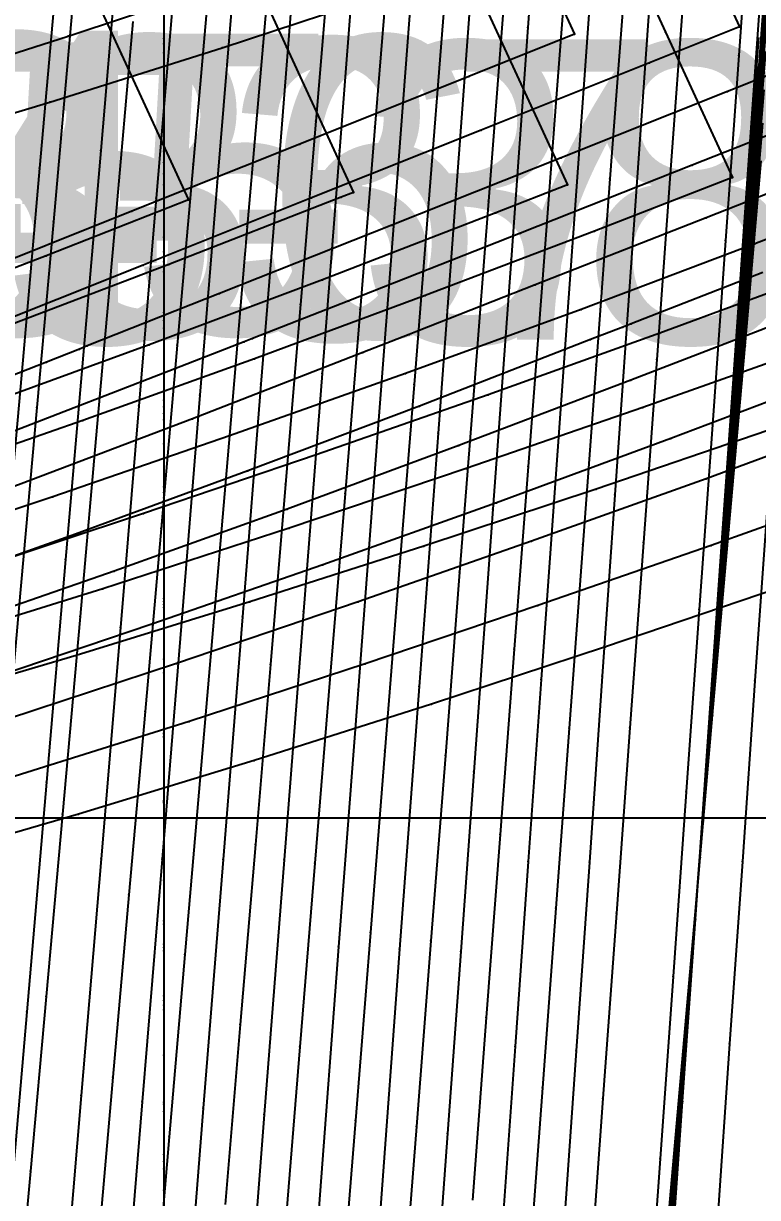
# Model space of a CAD drawing. Extents: x -2408 to 1029, y -526 to 2095.
# Drawn here: x -291.9 to -230.8, y 834.8 to 932.5 of the extents above; entities that cross this region are included whole.
import ezdxf

# ---------------------------------------------------------------- set-up
doc = ezdxf.new("R2010")
doc.units = 0
doc.layers.add('TEXT', color=7, linetype='Continuous')

# ---------------------------------------------------------------- blocks, each defined once
blk = doc.blocks.new(' -30')
at = {"layer": '1'}
for points in [[(311.853142, 1092.672043), (318.337823, 1078.588526), (324.656628, 1064.865272), (331.128043, 1050.810587), (337.397954, 1037.193554), (341.476479, 1028.3358), (332.67395, 1024.812805), (318.612559, 1019.189992), (304.623987, 1013.601533), (290.473653, 1007.954145), (276.094572, 1002.222342), (273.450279, 1001.171188), (272.829819, 1000.922089), (261.800264, 996.540208), (247.75161, 991.036685), (233.544141, 985.642384), (219.371839, 980.464949), (204.897519, 975.358333), (190.61272, 970.499773), (175.89827, 965.724167)], [(-227.324884, 25.604588), (-212.881843, 21.424954), (-198.425237, 17.174691), (-183.874553, 12.860242), (-169.434569, 8.554463), (-155.066224, 4.236786), (-140.645513, -0.13327), (-126.198711, -4.543928), (-111.795267, -8.970565), (-97.399398, -13.421808), (-88.141356, -16.297586), (-88.4348, -19.632827), (-89.576979, -32.614682), (-89.762009, -34.717655), (-91.104735, -49.978829), (-92.419985, -64.927735), (-93.762708, -80.188907), (-95.086682, -95.236976), (-96.429403, -110.498133), (-97.77096, -125.746027), (-99.113686, -141.007203), (-100.449148, -156.185824), (-101.791872, -171.446992)], [(-36.59148, -315.480425), (-46.831846, -316.310787), (-51.691847, -316.704869), (-67.377715, -317.994652), (-66.635922, -309.541909), (-65.310522, -294.438955), (-63.969865, -279.162157), (-62.616455, -263.740033), (-61.268442, -248.379416), (-59.91503, -232.957276), (-58.596081, -217.927838), (-57.242668, -202.505697), (-55.888537, -187.075364), (-54.535126, -171.653236), (-53.20891, -156.540989), (-51.855499, -141.118854), (-50.532141, -126.039166), (-49.17873, -110.617033), (-47.835445, -95.310271), (-46.482034, -79.888139)]]:
    blk.add_lwpolyline(points, dxfattribs=at)
at = {"layer": '14'}
blk.add_lwpolyline([(-233.814479, 10.82606), (-218.955663, 6.515586), (-204.365013, 2.23947), (-188.641266, -2.412398), (-173.620496, -6.895268), (-158.14324, -11.551712), (-142.805386, -16.202107), (-128.392065, -20.604529), (-113.699172, -25.126459), (-101.986914, -28.760262), (-101.987095, -28.762226), (-102.570606, -35.394403), (-103.839776, -49.81956), (-105.270182, -66.077292), (-106.539713, -80.506552), (-107.945437, -96.483762), (-109.458173, -113.677248), (-111.048735, -131.755287), (-112.687936, -150.386152), (-114.346596, -169.238174)], dxfattribs=at)
at = {"layer": '2'}
blk.add_point((341.476479, 1028.3358), dxfattribs=at)
at = {"layer": '3'}
for p in [(332.67395, 1024.812805), (318.612559, 1019.189992), (304.623987, 1013.601533), (-700.954458, 467.90115), (-700.95481, 450.86053), (-700.955198, 432.063291), (-700.955609, 412.148189), (-700.955925, 396.86254), (-700.956241, 381.576891), (-106.539713, -80.506552), (-93.762708, -80.188907), (-95.086682, -95.236976), (-47.835445, -95.310271), (-96.429403, -110.498133), (-49.17873, -110.617033), (-97.77096, -125.746027), (-50.532141, -126.039166), (-99.113686, -141.007203), (-51.855499, -141.118854), (-100.449148, -156.185824), (-53.20891, -156.540989)]:
    blk.add_point(p, dxfattribs=at)
at = {"layer": '7'}
blk.add_line((-766.053925, 405.419922), (-432.919998, 405.419922), dxfattribs=at)
at = {"layer": '8'}
blk.add_lwpolyline([(-700.953674, 505.879898), (-700.95409, 485.75853), (-700.954458, 467.90115), (-700.95481, 450.86053), (-700.955198, 432.063291), (-700.955609, 412.148189), (-700.955925, 396.86254), (-700.956241, 381.576891), (-700.956551, 366.560706), (-700.956946, 347.424119), (-700.957308, 329.884465), (-700.957624, 314.580517), (-700.957934, 299.567665), (-700.958176, 287.845173)], dxfattribs=at)
blk = doc.blocks.new(' -31')
at = {"layer": '1'}
for points in [[(325.652237, 1092.491531), (332.130361, 1078.422281), (338.4346, 1064.730689), (344.82474, 1050.852546), (351.105329, 1037.212323), (355.190239, 1028.340683), (347.677331, 1025.336233), (333.684744, 1019.743), (319.5571, 1014.098568), (305.542513, 1008.502237), (291.223184, 1002.787725), (287.16589, 1001.172028), (286.552792, 1000.924835), (277.016839, 997.130407), (262.706587, 991.540984), (248.583159, 986.212805), (234.087524, 980.916619), (219.857867, 975.87892), (205.622968, 971.021377), (191.274264, 966.332788), (176.777294, 961.830073)], [(-229.459834, 30.291084), (-214.79712, 26.169848), (-200.303587, 22.024262), (-185.685218, 17.80036), (-171.209652, 13.592721), (-156.725294, 9.350868), (-142.267905, 5.081139), (-127.723742, 0.751691), (-113.284443, -3.578816), (-98.853887, -7.938514), (-84.533204, -12.295759), (-83.086996, -12.737172), (-84.045129, -23.911644), (-84.48555, -29.048142), (-85.353033, -39.165352), (-86.672151, -54.549824), (-87.969285, -69.677935), (-89.255866, -84.682959), (-90.553, -99.811054), (-91.857984, -115.030709), (-93.155117, -130.158803), (-94.452251, -145.286916), (-95.751372, -160.438205), (-97.048505, -175.56631)], [(-36.605476, -318.98546), (-46.819592, -319.813747), (-51.653008, -320.205687), (-67.358122, -321.497192), (-67.231789, -320.02193), (-65.971967, -305.310233), (-64.666787, -290.068855), (-63.365997, -274.878742), (-62.055004, -259.569495), (-60.747751, -244.303919), (-59.426088, -228.870083), (-58.115096, -213.560837), (-56.800419, -198.208568), (-55.489426, -182.899325), (-54.178433, -167.590082), (-52.892138, -152.569269), (-51.577026, -137.211934), (-50.266034, -121.902688), (-48.955041, -106.593432), (-47.651656, -91.37302), (-46.340662, -76.063769)]]:
    blk.add_lwpolyline(points, dxfattribs=at)
at = {"layer": '14'}
blk.add_lwpolyline([(-231.915699, 14.368798), (-216.809343, 10.093272), (-201.971794, 5.848821), (-187.54622, 1.683335), (-172.175045, -2.794139), (-157.685526, -7.049333), (-142.999661, -11.394934), (-128.773434, -15.635477), (-114.127781, -20.033836), (-99.87118, -24.352372), (-96.906919, -25.25506), (-96.907082, -25.257027), (-97.490612, -32.062499), (-98.759781, -46.864458), (-100.190187, -63.546873), (-101.459716, -78.353026), (-102.865441, -94.747593), (-104.378176, -112.390191), (-105.968737, -130.940446), (-107.607939, -150.057987), (-109.266597, -169.402443)], dxfattribs=at)
at = {"layer": '2'}
blk.add_point((355.190239, 1028.340683), dxfattribs=at)
at = {"layer": '3'}
for p in [(347.677331, 1025.336233), (333.684744, 1019.743), (319.5571, 1014.098568), (305.542513, 1008.502237), (-700.954458, 469.094819), (-700.95481, 451.700844), (-700.955198, 432.513816), (-700.955609, 412.185753), (-700.955925, 396.583138), (-700.956241, 380.980522), (-87.969285, -69.677935), (-101.459716, -78.353026), (-89.255866, -84.682959), (-47.651656, -91.37302), (-102.865441, -94.747593), (-90.553, -99.811054), (-48.955041, -106.593432), (-104.378176, -112.390191), (-91.857984, -115.030709), (-50.266034, -121.902688), (-105.968737, -130.940446), (-93.155117, -130.158803), (-51.577026, -137.211934), (-94.452251, -145.286916), (-107.607939, -150.057987), (-52.892138, -152.569269), (-95.751372, -160.438205)]:
    blk.add_point(p, dxfattribs=at)
at = {"layer": '7'}
blk.add_line((-766.053925, 405.419922), (-432.919998, 405.419922), dxfattribs=at)
at = {"layer": '8'}
blk.add_lwpolyline([(-700.953674, 507.861099), (-700.95409, 487.322493), (-700.954458, 469.094819), (-700.95481, 451.700844), (-700.955198, 432.513816), (-700.955609, 412.185753), (-700.955925, 396.583138), (-700.956241, 380.980522), (-700.956551, 365.652977), (-700.956946, 346.119563), (-700.957308, 328.216197), (-700.957624, 312.5949), (-700.957934, 297.270754), (-700.958176, 285.305176)], dxfattribs=at)
blk = doc.blocks.new(' -32')
at = {"layer": '1'}
for points in [[(367.889338, 1027.814234), (354.172729, 1022.342552), (340.32829, 1016.828539), (326.21317, 1011.215339), (311.875114, 1005.523453), (300.883141, 1001.169281), (300.238895, 1000.912933), (297.489484, 999.824994), (283.125429, 994.180019), (268.751064, 988.674201), (254.273598, 983.326862), (239.671953, 978.105214), (225.089148, 973.051832), (210.364599, 968.146057), (195.655611, 963.47221), (181.238031, 959.126345), (166.393119, 954.903956)], [(-227.033814, 33.689425), (-212.35428, 29.667757), (-197.875898, 25.629594), (-183.338015, 21.532591), (-168.878781, 17.427253), (-154.31629, 13.256324), (-139.876272, 9.083673), (-125.32583, 4.845842), (-110.903876, 0.611153), (-96.499015, -3.658117), (-82.101447, -7.95839), (-78.031497, -9.179074), (-78.50238, -14.810662), (-79.394584, -25.481079), (-79.764401, -29.903954), (-81.016344, -44.87671), (-82.300844, -60.238827), (-83.552787, -75.211563), (-84.828356, -90.466842), (-86.080301, -105.4396), (-87.336139, -120.458905), (-88.588084, -135.431661), (-89.840029, -150.404417), (-91.093047, -165.390004)], [(-36.619105, -322.490482), (-46.80871, -323.316803), (-51.615619, -323.706624), (-67.34035, -324.999847), (-66.602145, -316.171308), (-65.350989, -301.208161), (-64.063095, -285.805646), (-62.807046, -270.783999), (-61.484815, -254.970842), (-60.239866, -240.081928), (-58.96323, -224.81405), (-57.699529, -209.700867), (-56.422891, -194.432985), (-55.162551, -179.360005), (-53.885408, -164.086064), (-52.608772, -148.818207), (-51.332135, -133.550329), (-50.072358, -118.484087), (-48.793116, -103.185054), (-47.51648, -87.917185), (-46.235867, -72.60176)]]:
    blk.add_lwpolyline(points, dxfattribs=at)
at = {"layer": '14'}
blk.add_lwpolyline([(-227.329321, 17.187331), (-212.016326, 12.957372), (-196.992248, 8.758548), (-182.401975, 4.638916), (-166.875569, 0.212875), (-152.262346, -3.99015), (-137.47972, -8.277221), (-123.198532, -12.452192), (-108.564632, -16.765432), (-94.517153, -20.944916), (-91.826916, -21.749861), (-91.827078, -21.751828), (-92.841531, -33.884253), (-94.006032, -47.811222), (-95.516425, -65.874928), (-96.834595, -81.639716), (-98.279233, -98.917009), (-99.821153, -117.357757), (-101.43117, -136.612923), (-103.0801, -156.333471), (-104.738758, -176.170364)], dxfattribs=at)
at = {"layer": '3'}
for p in [(354.172729, 1022.342552), (340.32829, 1016.828539), (326.21317, 1011.215339), (311.875114, 1005.523453), (300.238895, 1000.912933), (300.883141, 1001.169281), (297.489484, 999.824994), (-700.954458, 470.288488), (-700.95481, 452.541158), (-700.955198, 432.964349), (-700.955505, 417.481348), (-700.95582, 401.624134), (-700.956136, 385.673368), (-83.552787, -75.211563), (-96.834595, -81.639716), (-47.51648, -87.917185), (-84.828356, -90.466842), (-98.279233, -98.917009), (-48.793116, -103.185054), (-86.080301, -105.4396), (-99.821153, -117.357757), (-50.072358, -118.484087), (-87.336139, -120.458905), (-51.332135, -133.550329), (-88.588084, -135.431661), (-101.43117, -136.612923), (-52.608772, -148.818207), (-89.840029, -150.404417), (-103.0801, -156.333471), (-53.885408, -164.086064)]:
    blk.add_point(p, dxfattribs=at)
at = {"layer": '4'}
for p in [(300.238895, 1000.912933), (300.883141, 1001.169281)]:
    blk.add_point(p, dxfattribs=at)
at = {"layer": '7'}
blk.add_line((-766.053925, 405.419922), (-432.919998, 405.419922), dxfattribs=at)
at = {"layer": '8'}
blk.add_lwpolyline([(-700.953674, 509.8423), (-700.95409, 488.886455), (-700.954458, 470.288488), (-700.95481, 452.541158), (-700.955198, 432.964349), (-700.955505, 417.481348), (-700.95582, 401.624134), (-700.956136, 385.673368), (-700.956448, 369.909708), (-700.956751, 354.613812), (-700.957132, 335.431994), (-700.957472, 318.245988), (-700.95776, 303.721027), (-700.958064, 288.378354), (-700.958176, 282.765179)], dxfattribs=at)
blk = doc.blocks.new(' -33')
at = {"layer": '1'}
for points in [[(365.205599, 1021.131295), (351.214287, 1015.587585), (336.924522, 1009.942887), (322.617196, 1004.311147), (314.599247, 1001.169128), (313.911743, 1000.89592), (308.153438, 998.643203), (293.983596, 993.144724), (279.776812, 987.744295), (265.567846, 982.512143), (251.24589, 977.424028), (236.778171, 972.451509), (222.351953, 967.667013), (207.617936, 962.994501), (193.064115, 958.612652), (178.346321, 954.423466)], [(-225.690178, 37.359074), (-210.966546, 33.411282), (-196.277386, 29.415283), (-181.765565, 25.422611), (-167.097899, 21.349489), (-152.534915, 17.272514), (-137.884455, 13.137639), (-123.434689, 9.023382), (-108.803397, 4.821251), (-94.335764, 0.633618), (-79.912132, -3.565036), (-72.972422, -5.592347), (-73.642453, -13.804576), (-74.301767, -21.885448), (-74.894288, -29.14766), (-76.143204, -44.454995), (-77.389806, -59.733966), (-78.638722, -75.041301), (-79.876797, -90.215755), (-81.125714, -105.523093), (-82.386395, -120.974604), (-83.635313, -136.28194), (-84.88423, -151.589275), (-86.142193, -167.007489)], [(-36.094769, -325.951828), (-46.799045, -326.819305), (-51.582775, -327.206991), (-67.323875, -328.497887), (-66.058339, -313.006987), (-64.80344, -297.646285), (-63.548538, -282.285545), (-62.319356, -267.239636), (-61.064456, -251.878919), (-59.832761, -236.802251), (-58.577859, -221.441532), (-57.332091, -206.192597), (-56.077191, -190.831883), (-54.834655, -175.622509), (-53.579755, -160.261794), (-52.321054, -144.854568), (-51.066153, -129.493851), (-49.834457, -114.417185), (-48.579557, -99.056469), (-47.358103, -84.105153), (-46.103202, -68.744428)]]:
    blk.add_lwpolyline(points, dxfattribs=at)
at = {"layer": '14'}
for points in [[(290.383148, 1053.761826), (297.205089, 1038.945869), (303.712027, 1024.81404), (309.280891, 1012.721558), (309.280128, 1012.721252), (309.280109, 1012.721252), (297.443515, 1008.064399), (283.2111, 1002.58065)], [(-231.606976, 22.389242), (-215.964985, 18.185403), (-200.561603, 13.994565), (-185.540889, 9.863546), (-171.046884, 5.839156), (-155.735381, 1.549612), (-140.084991, -2.873449), (-124.736267, -7.248147), (-110.524373, -11.331748), (-96.436078, -15.413719), (-86.746922, -18.244661), (-86.747074, -18.24663), (-87.761537, -30.680289), (-88.926038, -44.952981), (-90.436432, -63.465113), (-91.754602, -79.621262), (-93.19924, -97.327446), (-94.741159, -116.225965), (-96.351177, -135.959138), (-98.000106, -156.169227), (-99.658764, -176.49855)]]:
    blk.add_lwpolyline(points, dxfattribs=at)
at = {"layer": '2'}
blk.add_point((309.280891, 1012.721558), dxfattribs=at)
at = {"layer": '3'}
for p in [(303.712027, 1024.81404), (351.214287, 1015.587585), (309.280109, 1012.721252), (309.280128, 1012.721252), (336.924522, 1009.942887), (297.443515, 1008.064399), (322.617196, 1004.311147), (313.911743, 1000.89592), (314.599247, 1001.169128), (308.153438, 998.643203), (-700.954718, 458.108068), (-700.955099, 438.544343), (-700.955402, 422.943899), (-700.955714, 406.866367), (-700.95603, 390.598014), (-700.956345, 374.425076), (-78.638722, -75.041301), (-91.754602, -79.621262), (-47.358103, -84.105153), (-79.876797, -90.215755), (-93.19924, -97.327446), (-48.579557, -99.056469), (-81.125714, -105.523093), (-49.834457, -114.417185), (-94.741159, -116.225965), (-82.386395, -120.974604), (-51.066153, -129.493851), (-96.351177, -135.959138), (-83.635313, -136.28194), (-52.321054, -144.854568), (-84.88423, -151.589275), (-98.000106, -156.169227), (-53.579755, -160.261794)]:
    blk.add_point(p, dxfattribs=at)
at = {"layer": '4'}
for p in [(309.280109, 1012.721252), (309.280128, 1012.721252), (313.911743, 1000.89592), (314.599247, 1001.169128)]:
    blk.add_point(p, dxfattribs=at)
at = {"layer": '7'}
blk.add_line((-766.053925, 405.419922), (-432.919998, 405.419922), dxfattribs=at)
at = {"layer": '8'}
blk.add_lwpolyline([(-700.953674, 511.823502), (-700.954028, 493.650369), (-700.954378, 475.636261), (-700.954718, 458.108068), (-700.955099, 438.544343), (-700.955402, 422.943899), (-700.955714, 406.866367), (-700.95603, 390.598014), (-700.956345, 374.425076), (-700.956652, 358.633801), (-700.956946, 343.510434), (-700.957308, 324.879663), (-700.957624, 308.623679), (-700.957934, 292.676912), (-700.958176, 280.225182)], dxfattribs=at)
blk = doc.blocks.new(' -34')
at = {"layer": '1'}
for points in [[(366.443046, 1016.161306), (352.340214, 1010.61292), (338.105237, 1005.014728), (328.316116, 1001.167145), (327.640305, 1000.900879), (323.77489, 999.382238), (309.583376, 993.859295), (295.338138, 988.470214), (281.109108, 983.246678), (266.762095, 978.134692), (252.286896, 973.137388), (237.838157, 968.31986), (223.103092, 963.607844), (208.533138, 959.17013), (193.822696, 954.922633), (179.127966, 950.917417)], [(-68.188204, -5.468989), (-69.212694, -18.329846), (-69.374587, -20.362122), (-70.578881, -35.480094), (-71.772223, -50.460561), (-72.976516, -65.578514), (-74.177396, -80.653612), (-75.381691, -95.771584), (-76.585986, -110.889557), (-77.81009, -126.256203), (-79.014386, -141.374175), (-80.260207, -157.013433), (-81.44017, -171.825955)], [(-46.790519, -330.321388), (-51.726488, -330.717326), (-67.30835, -331.988258), (-66.64172, -323.64138), (-65.438223, -308.572395), (-64.232601, -293.476801), (-63.031731, -278.440717), (-61.826106, -263.345104), (-60.628775, -248.353321), (-59.423152, -233.257727), (-58.203864, -217.991015), (-56.998239, -202.895399), (-55.782061, -187.667625), (-54.576437, -172.572013), (-53.344711, -157.14957), (-52.139088, -142.05396), (-50.933465, -126.958359), (-49.736135, -111.966576), (-48.490324, -96.367776), (-47.296939, -81.425406), (-46.051128, -65.82661)]]:
    blk.add_lwpolyline(points, dxfattribs=at)
at = {"layer": '14'}
for points in [[(282.94124, 1045.473685), (297.342031, 1051.0929), (304.099159, 1053.761826), (304.099159, 1053.761826), (310.9211, 1038.945869), (317.428038, 1024.81404), (322.996902, 1012.721558), (322.996101, 1012.721252), (322.995644, 1012.7211), (321.972214, 1012.318899), (307.630625, 1006.716876), (292.984256, 1001.141484)], [(-236.864136, 27.768375), (-220.914293, 23.612125), (-205.139865, 19.443975), (-189.685352, 15.310336), (-174.695303, 11.257632), (-158.760181, 6.905999), (-143.775119, 2.775258), (-128.625429, -1.437448), (-113.993193, -5.540853), (-98.991595, -9.784448), (-84.916995, -13.80505), (-81.666918, -14.739461), (-81.66707, -14.741431), (-81.817705, -16.632351), (-82.936447, -30.676345), (-84.193908, -46.461724), (-85.356426, -61.055266), (-86.674597, -77.60277), (-88.119235, -95.737857), (-89.661155, -115.094163), (-91.271172, -135.305322), (-92.920102, -156.004968), (-94.578761, -176.826736)]]:
    blk.add_lwpolyline(points, dxfattribs=at)
at = {"layer": '2'}
blk.add_point((322.996902, 1012.721558), dxfattribs=at)
at = {"layer": '3'}
for p in [(317.428038, 1024.81404), (322.995644, 1012.7211), (322.996101, 1012.721252), (321.972214, 1012.318899), (352.340214, 1010.61292), (307.630625, 1006.716876), (338.105237, 1005.014728), (327.640305, 1000.900879), (328.316116, 1001.167145), (323.77489, 999.382238), (309.583376, 993.859295), (-700.954718, 459.040651), (-700.955099, 439.09501), (-700.955402, 423.190017), (-700.955714, 406.798633), (-700.95603, 390.212692), (-86.674597, -77.60277), (-74.177396, -80.653612), (-47.296939, -81.425406), (-88.119235, -95.737857), (-75.381691, -95.771584), (-48.490324, -96.367776), (-76.585986, -110.889557), (-49.736135, -111.966576), (-89.661155, -115.094163), (-77.81009, -126.256203), (-50.933465, -126.958359), (-91.271172, -135.305322), (-79.014386, -141.374175), (-52.139088, -142.05396), (-92.920102, -156.004968), (-80.260207, -157.013433), (-53.344711, -157.14957)]:
    blk.add_point(p, dxfattribs=at)
at = {"layer": '4'}
for p in [(322.995644, 1012.7211), (322.996101, 1012.721252), (327.640305, 1000.900879), (328.316116, 1001.167145)]:
    blk.add_point(p, dxfattribs=at)
at = {"layer": '7'}
blk.add_line((-766.053925, 405.419922), (-432.919998, 405.419922), dxfattribs=at)
at = {"layer": '8'}
blk.add_lwpolyline([(-700.953674, 513.804703), (-700.954028, 495.276801), (-700.954378, 476.91103), (-700.954718, 459.040651), (-700.955099, 439.09501), (-700.955402, 423.190017), (-700.955714, 406.798633), (-700.95603, 390.212692), (-700.956345, 373.72403), (-700.956652, 357.62448), (-700.956946, 342.205879), (-700.957308, 323.211396), (-700.957624, 306.638075), (-700.957934, 290.379991), (-700.958176, 277.685184)], dxfattribs=at)
at = {"layer": 'TEXT', "color": 7}
blk.add_text('g05-34', height=25, dxfattribs=at).set_placement((203.51, 1001.18))
blk = doc.blocks.new(' -35')
at = {"layer": '1'}
for points in [[(352.979751, 1005.437899), (342.032928, 1001.165466), (341.328278, 1000.889893), (338.645045, 999.843195), (324.395031, 994.319508), (310.122707, 988.916618), (295.777125, 983.645488), (281.137255, 978.433597), (266.689322, 973.449837), (251.956224, 968.528416), (237.405527, 963.853334), (222.877869, 959.398779), (208.204056, 955.124754), (193.609526, 951.100939), (178.818648, 947.251648), (164.247615, 943.680786)], [(-64.12292, -14.76037), (-64.380611, -18.071752), (-65.582125, -33.511541), (-66.778436, -48.88447), (-67.97995, -64.324258), (-69.184953, -79.808849), (-70.386468, -95.248639), (-71.587984, -110.688429), (-72.775354, -125.946444), (-73.976868, -141.386232), (-75.178382, -156.82602), (-76.363233, -172.051669)], [(-46.78319, -333.82473), (-51.702818, -334.219371), (-67.295289, -335.491257), (-67.202679, -334.305783), (-66.054287, -319.605575), (-64.888051, -304.676936), (-63.702103, -289.495978), (-62.523941, -274.414689), (-61.334851, -259.193508), (-60.15669, -244.112224), (-58.947935, -228.639329), (-57.769772, -213.558038), (-56.592683, -198.490496), (-55.373895, -182.88917), (-54.207329, -167.956315), (-52.988542, -152.354986), (-51.849061, -137.768841), (-50.630274, -122.167512), (-49.489065, -107.559232), (-48.310904, -92.47795), (-47.133816, -77.410409), (-45.915028, -61.809078)]]:
    blk.add_lwpolyline(points, dxfattribs=at)
at = {"layer": '14'}
for points in [[(279.815377, 1039.124053), (294.201358, 1044.566132), (308.39992, 1050.064681), (317.815151, 1053.761826), (317.815151, 1053.761826), (324.637097, 1038.945874), (331.144041, 1024.814047), (336.712914, 1012.721558), (336.712112, 1012.721252), (336.711998, 1012.721176), (330.768901, 1010.399033), (316.325273, 1004.817432), (301.918447, 999.41246), (287.364578, 994.123794)], [(-235.130312, 31.287493), (-218.932352, 27.170162), (-202.910729, 23.036436), (-187.210452, 18.93242), (-171.976544, 14.90422), (-157.353979, 10.99793), (-142.000095, 6.856674), (-126.426732, 2.616346), (-111.311847, -1.537025), (-96.596089, -5.617608), (-82.062385, -9.688133), (-76.586919, -11.234261), (-76.587071, -11.236234), (-76.737706, -13.17192), (-77.85645, -27.548072), (-79.11391, -43.706769), (-80.27643, -58.64546), (-81.5946, -75.584309), (-83.039239, -94.148305), (-84.581159, -113.962383), (-86.191176, -134.651532), (-87.840106, -155.840719), (-89.498765, -177.154936)]]:
    blk.add_lwpolyline(points, dxfattribs=at)
at = {"layer": '2'}
blk.add_point((336.712914, 1012.721558), dxfattribs=at)
at = {"layer": '3'}
for p in [(331.144041, 1024.814047), (336.711998, 1012.721176), (336.712112, 1012.721252), (330.768901, 1010.399033), (316.325273, 1004.817432), (341.328278, 1000.889893), (342.032928, 1001.165466), (338.645045, 999.843195), (301.918447, 999.41246), (324.395031, 994.319508), (310.122707, 988.916618), (295.777125, 983.645488), (-700.954718, 459.973234), (-700.955099, 439.645677), (-700.955402, 423.436136), (-700.955714, 406.73088), (-700.95603, 389.827352), (-81.5946, -75.584309), (-47.133816, -77.410409), (-69.184953, -79.808849), (-48.310904, -92.47795), (-83.039239, -94.148305), (-70.386468, -95.248639), (-49.489065, -107.559232), (-71.587984, -110.688429), (-84.581159, -113.962383), (-50.630274, -122.167512), (-72.775354, -125.946444), (-86.191176, -134.651532), (-51.849061, -137.768841), (-73.976868, -141.386232), (-52.988542, -152.354986), (-87.840106, -155.840719), (-75.178382, -156.82602)]:
    blk.add_point(p, dxfattribs=at)
at = {"layer": '4'}
for p in [(336.711998, 1012.721176), (336.712112, 1012.721252), (341.328278, 1000.889893), (342.032928, 1001.165466)]:
    blk.add_point(p, dxfattribs=at)
at = {"layer": '7'}
blk.add_line((-766.053925, 405.419922), (-432.919998, 405.419922), dxfattribs=at)
at = {"layer": '8'}
blk.add_lwpolyline([(-700.953674, 515.785904), (-700.954028, 496.90323), (-700.954378, 478.185792), (-700.954718, 459.973234), (-700.955099, 439.645677), (-700.955402, 423.436136), (-700.955714, 406.73088), (-700.95603, 389.827352), (-700.956345, 373.022984), (-700.956652, 356.61516), (-700.956946, 340.901323), (-700.957221, 326.178895), (-700.95755, 308.605239), (-700.957822, 294.027856), (-700.958098, 279.321955), (-700.958176, 275.145187)], dxfattribs=at)
at = {"layer": 'TEXT', "color": 7}
blk.add_text('g05-35', height=25, dxfattribs=at).set_placement((214.64, 1000.31))
blk = doc.blocks.new(' -36')
at = {"layer": '1'}
for points in [[(355.012627, 1000.877609), (341.959213, 995.842649), (327.665091, 990.406515), (313.365199, 985.106301), (298.96887, 979.947551), (284.431298, 974.897587), (269.941111, 970.007791), (255.322968, 965.246675), (240.723951, 960.691952), (225.785996, 956.252088), (211.066507, 952.102962), (196.44568, 948.202843), (181.61533, 944.469296), (166.641703, 940.921957)], [(-59.033508, -11.190376), (-60.085321, -25.018729), (-61.242823, -40.236593), (-62.418501, -55.693406), (-63.576003, -70.91127), (-64.722561, -85.98524), (-65.880064, -101.203124), (-67.037566, -116.420989), (-68.210904, -131.84705), (-69.368407, -147.064914), (-70.52591, -162.282796)], [(-46.776857, -337.327843), (-51.675367, -337.720487), (-67.28332, -338.991051), (-66.943126, -334.541418), (-65.800352, -319.594318), (-64.657857, -304.650864), (-63.495757, -289.450985), (-62.315311, -274.011139), (-61.145822, -258.714614), (-59.965376, -243.27477), (-58.793954, -227.952949), (-57.613508, -212.513101), (-56.461324, -197.442908), (-55.280878, -182.003064), (-54.128693, -166.932872), (-52.948248, -151.493047), (-51.778758, -136.196494), (-50.598314, -120.756668), (-49.42689, -105.434828), (-48.246445, -89.995), (-47.084343, -74.795094), (-45.863193, -58.822854)]]:
    blk.add_lwpolyline(points, dxfattribs=at)
at = {"layer": '14'}
for points in [[(287.377879, 1036.903154), (301.54363, 1042.181581), (316.150261, 1047.766654), (330.362783, 1053.303469), (331.531143, 1053.761826), (331.531143, 1053.761826), (338.353084, 1038.945869), (344.860022, 1024.81404), (350.428886, 1012.721558), (350.4282, 1012.721252), (350.428123, 1012.721252), (338.938778, 1008.260973), (324.861905, 1002.891461), (310.637429, 997.630582), (296.362728, 992.506399), (282.056179, 987.509353)], [(-233.396428, 34.806905), (-218.771531, 31.184066), (-202.475857, 27.08508), (-186.486874, 23.005595), (-170.950133, 18.991491), (-156.011115, 15.088627), (-140.29027, 10.938382), (-125.686618, 7.045023), (-111.151204, 3.13413), (-96.390526, -0.874408), (-81.735465, -4.894352), (-71.506915, -7.729061), (-71.507068, -7.731034), (-71.91676, -13.117361), (-73.056221, -28.098031), (-74.402316, -45.795346), (-75.619963, -61.803946), (-76.983531, -79.730988), (-78.46384, -99.192841), (-80.031702, -119.80576), (-81.657932, -141.186068), (-83.313349, -162.950089)]]:
    blk.add_lwpolyline(points, dxfattribs=at)
at = {"layer": '2'}
blk.add_point((350.428886, 1012.721558), dxfattribs=at)
at = {"layer": '3'}
for p in [(344.860022, 1024.81404), (350.428123, 1012.721252), (350.4282, 1012.721252), (338.938778, 1008.260973), (324.861905, 1002.891461), (310.637429, 997.630582), (341.959213, 995.842649), (296.362728, 992.506399), (327.665091, 990.406515), (313.365199, 985.106301), (298.96887, 979.947551), (-700.954718, 460.90582), (-700.955099, 440.196339), (-700.955402, 423.682258), (-700.955714, 406.66315), (-700.95603, 389.442035), (-63.576003, -70.91127), (-47.084343, -74.795094), (-76.983531, -79.730988), (-64.722561, -85.98524), (-48.246445, -89.995), (-78.46384, -99.192841), (-65.880064, -101.203124), (-49.42689, -105.434828), (-67.037566, -116.420989), (-80.031702, -119.80576), (-50.598314, -120.756668), (-68.210904, -131.84705), (-51.778758, -136.196494), (-81.657932, -141.186068), (-69.368407, -147.064914), (-52.948248, -151.493047)]:
    blk.add_point(p, dxfattribs=at)
at = {"layer": '4'}
for p in [(350.428123, 1012.721252), (350.4282, 1012.721252)]:
    blk.add_point(p, dxfattribs=at)
at = {"layer": '7'}
blk.add_line((-766.053925, 405.419922), (-432.919998, 405.419922), dxfattribs=at)
at = {"layer": '8'}
blk.add_lwpolyline([(-700.953674, 517.767105), (-700.954028, 498.52966), (-700.954378, 479.460557), (-700.954718, 460.90582), (-700.955099, 440.196339), (-700.955402, 423.682258), (-700.955714, 406.66315), (-700.95603, 389.442035), (-700.956345, 372.321923), (-700.956652, 355.605825), (-700.956946, 339.596753), (-700.957221, 324.597717), (-700.95755, 306.693891), (-700.957822, 291.84263), (-700.958098, 276.860416), (-700.958176, 272.605171)], dxfattribs=at)
at = {"layer": 'TEXT', "color": 7}
blk.add_text('g05-36', height=25, dxfattribs=at).set_placement((225.76, 999.46))
blk = doc.blocks.new(' -37')
at = {"layer": '1'}
for points in [[(355.579303, 995.816777), (341.223809, 990.374284), (326.713546, 985.019872), (312.254181, 979.859861), (298.025051, 974.926161), (283.478154, 970.017862), (268.968087, 965.28685), (254.315715, 960.702782), (239.918335, 956.399406), (225.151075, 952.199995), (210.505552, 948.252075), (195.627925, 944.462208), (181.036996, 940.95584), (166.062631, 937.568278)], [(-53.944831, -7.625204), (-54.594904, -16.364777), (-55.708602, -31.337396), (-56.846135, -46.630441), (-57.959834, -61.60306), (-59.073531, -76.575659), (-60.22429, -92.046513), (-61.337987, -107.019113), (-62.474733, -122.301583), (-63.588432, -137.274201), (-64.70213, -152.2468), (-65.838876, -167.529269)], [(-46.771507, -340.831337), (-51.650178, -341.222437), (-67.272859, -342.494316), (-66.084502, -326.620334), (-64.961208, -311.615444), (-63.822191, -296.400515), (-62.698897, -281.395621), (-61.551281, -266.065857), (-60.427986, -251.060959), (-59.297045, -235.953924), (-58.173751, -220.949029), (-57.032149, -205.699593), (-55.908856, -190.694718), (-54.777913, -175.587665), (-53.654619, -160.582767), (-52.507005, -145.253002), (-51.383711, -130.248104), (-50.24211, -114.998673), (-49.118816, -99.993788), (-47.979797, -84.778843), (-46.856502, -69.773948), (-45.731105, -54.740979)]]:
    blk.add_lwpolyline(points, dxfattribs=at)
at = {"layer": '14'}
for points in [[(362.403649, 1012.046407), (348.207575, 1006.573782), (333.75007, 1001.128419), (319.141126, 995.796442), (304.48299, 990.600012), (289.793064, 985.533452), (275.043086, 980.604876), (260.164446, 975.817985), (245.301592, 971.239952), (230.203103, 966.811774), (215.218174, 962.648655), (200.175046, 958.69944), (185.077403, 954.962813), (170.333237, 951.528665)], [(-231.662537, 38.326615), (-216.816904, 34.739688), (-202.099451, 31.127804), (-185.823284, 27.074584), (-169.985221, 23.076123), (-154.731302, 19.178131), (-140.207566, 15.426318), (-125.104096, 11.484677), (-109.978789, 7.497321), (-95.561064, 3.658999), (-81.108726, -0.227481), (-66.426916, -4.223861), (-66.427064, -4.225836), (-66.836761, -9.73384), (-67.976222, -25.052798), (-69.322315, -43.149747), (-70.539962, -59.519846), (-71.903532, -77.851743), (-73.383839, -97.753059), (-74.951701, -118.831471), (-76.577931, -140.694582), (-78.233347, -162.950072)]]:
    blk.add_lwpolyline(points, dxfattribs=at)
at = {"layer": '3'}
for p in [(348.207575, 1006.573782), (333.75007, 1001.128419), (319.141126, 995.796442), (304.48299, 990.600012), (341.223809, 990.374284), (289.793064, 985.533452), (326.713546, 985.019872), (312.254181, 979.859861), (298.025051, 974.926161), (-700.954718, 461.838403), (-700.955001, 446.185582), (-700.955299, 429.606974), (-700.955609, 412.411159), (-700.955925, 394.906745), (-700.956241, 377.402331), (-46.856502, -69.773948), (-59.073531, -76.575659), (-71.903532, -77.851743), (-47.979797, -84.778843), (-60.22429, -92.046513), (-73.383839, -97.753059), (-49.118816, -99.993788), (-61.337987, -107.019113), (-50.24211, -114.998673), (-74.951701, -118.831471), (-62.474733, -122.301583), (-51.383711, -130.248104), (-63.588432, -137.274201), (-76.577931, -140.694582), (-52.507005, -145.253002), (-64.70213, -152.2468), (-53.654619, -160.582767)]:
    blk.add_point(p, dxfattribs=at)
at = {"layer": '7'}
blk.add_line((-766.053925, 405.419922), (-432.919998, 405.419922), dxfattribs=at)
at = {"layer": '8'}
blk.add_lwpolyline([(-700.953674, 519.748306), (-700.954028, 500.156092), (-700.954378, 480.735319), (-700.954718, 461.838403), (-700.955001, 446.185582), (-700.955299, 429.606974), (-700.955609, 412.411159), (-700.955925, 394.906745), (-700.956241, 377.402331), (-700.956551, 360.206516), (-700.956849, 343.627916), (-700.957132, 327.975094), (-700.957472, 309.078169), (-700.95776, 293.107232), (-700.958026, 278.372579), (-700.958176, 270.065174)], dxfattribs=at)
at = {"layer": 'TEXT', "color": 7}
blk.add_text('g05-37', height=25, dxfattribs=at).set_placement((236.94, 998.62))
blk = doc.blocks.new(' -38')
at = {"layer": '1'}
for points in [[(358.320956, 991.658059), (344.128589, 986.416153), (329.60502, 981.207307), (315.174494, 976.166699), (300.041979, 971.031052), (285.892736, 966.381595), (271.183397, 961.723385), (256.567472, 957.290031), (241.745368, 953.00383), (227.176045, 949.002989), (212.243566, 945.11853), (197.426699, 941.475858), (182.395818, 937.991698), (167.365762, 934.716064)], [(-48.857384, -4.072174), (-49.587228, -14.100939), (-50.709849, -29.526795), (-51.811228, -44.66076), (-52.933849, -60.086616), (-54.056117, -75.50762), (-55.178737, -90.933475), (-56.286828, -106.159682), (-57.409448, -121.585519), (-58.532069, -137.011376), (-59.655531, -152.448799), (-60.778149, -167.874637)], [(-46.767049, -344.334946), (-51.629158, -344.72472), (-67.26356, -345.99762), (-66.97114, -342.010342), (-65.865256, -326.931109), (-64.760455, -311.866618), (-63.628014, -296.425219), (-62.506484, -281.132614), (-61.374045, -265.691257), (-60.261109, -250.515838), (-59.128669, -235.074469), (-58.019185, -219.94611), (-56.886746, -204.504754), (-55.756917, -189.098967), (-54.624477, -173.65759), (-53.504059, -158.380151), (-52.371619, -142.938777), (-51.270158, -127.919824), (-50.137718, -112.478447), (-49.024783, -97.30303), (-47.892343, -81.861652), (-46.767913, -66.529503)]]:
    blk.add_lwpolyline(points, dxfattribs=at)
at = {"layer": '14'}
for points in [[(354.421862, 1003.75921), (340.284165, 998.532283), (325.998783, 993.403265), (311.682901, 988.399044), (297.31357, 983.509987), (282.898169, 978.759315), (268.354946, 974.143311), (253.83341, 969.726377), (239.076039, 965.446552), (224.441367, 961.41823), (209.753002, 957.58873), (195.014266, 953.956908), (179.902294, 950.44814), (165.071806, 947.211889)], [(-224.27004, 40.520666), (-209.239946, 36.955451), (-194.377554, 33.372891), (-179.785813, 29.805027), (-163.821793, 25.848637), (-148.477191, 21.997016), (-133.898604, 18.295788), (-118.776842, 14.415176), (-103.684148, 10.50068), (-89.366108, 6.748489), (-75.134377, 2.979116), (-61.346917, -0.718661), (-61.34706, -0.720636), (-62.361532, -14.660421), (-63.526034, -30.661768), (-64.630184, -45.833818), (-65.899716, -63.278363), (-67.305439, -82.594321), (-68.818176, -103.380733), (-70.408737, -125.236525), (-71.497935, -140.203131), (-72.600103, -155.347952), (-73.706597, -170.552203)]]:
    blk.add_lwpolyline(points, dxfattribs=at)
at = {"layer": '3'}
for p in [(340.284165, 998.532283), (325.998783, 993.403265), (311.682901, 988.399044), (344.128589, 986.416153), (297.31357, 983.509987), (329.60502, 981.207307), (315.174494, 976.166699), (300.041979, 971.031052), (-700.954718, 462.770986), (-700.955001, 446.834736), (-700.955299, 429.955916), (-700.955609, 412.448723), (-700.955925, 394.627342), (-700.956241, 376.805981), (-65.899716, -63.278363), (-54.056117, -75.50762), (-47.892343, -81.861652), (-67.305439, -82.594321), (-55.178737, -90.933475), (-49.024783, -97.30303), (-68.818176, -103.380733), (-56.286828, -106.159682), (-50.137718, -112.478447), (-57.409448, -121.585519), (-70.408737, -125.236525), (-51.270158, -127.919824), (-58.532069, -137.011376), (-71.497935, -140.203131), (-52.371619, -142.938777), (-59.655531, -152.448799), (-72.600103, -155.347952), (-53.504059, -158.380151)]:
    blk.add_point(p, dxfattribs=at)
at = {"layer": '7'}
blk.add_line((-766.053925, 405.419922), (-432.919998, 405.419922), dxfattribs=at)
at = {"layer": '8'}
blk.add_lwpolyline([(-700.953674, 521.729507), (-700.954028, 501.782521), (-700.954378, 482.010081), (-700.954718, 462.770986), (-700.955001, 446.834736), (-700.955299, 429.955916), (-700.955609, 412.448723), (-700.955925, 394.627342), (-700.956241, 376.805981), (-700.956551, 359.298787), (-700.956849, 342.419967), (-700.957132, 326.483707), (-700.957392, 311.804195), (-700.957694, 294.729498), (-700.957982, 278.448017), (-700.958176, 267.525177)], dxfattribs=at)
at = {"layer": 'TEXT', "color": 7}
blk.add_text('g05-38', height=25, dxfattribs=at).set_placement((248.03, 997.74))
blk = doc.blocks.new(' -39')
at = {"layer": '1'}
for points in [[(354.766985, 985.34326), (340.474022, 980.249385), (326.050681, 975.254689), (311.673727, 970.402362), (297.01612, 965.605862), (282.544657, 961.04305), (267.955798, 956.631239), (253.377553, 952.421584), (238.61777, 948.366901), (223.934031, 944.541689), (209.151466, 940.896136), (194.373578, 937.45255), (179.378019, 934.159646), (164.51737, 931.092732)], [(-46.197597, -34.594239), (-47.26383, -49.561821), (-48.359335, -64.94033), (-49.45484, -80.31884), (-50.549018, -95.678724), (-51.644522, -111.057234), (-52.725251, -126.228312), (-53.820757, -141.606824), (-54.901841, -156.782888), (-55.997346, -172.161399)], [(-46.763444, -347.83886), (-51.949772, -348.254585), (-67.255349, -349.501114), (-66.458314, -338.412496), (-65.379945, -323.409859), (-64.298797, -308.368561), (-63.194304, -293.002476), (-62.085663, -277.578708), (-60.981169, -262.212622), (-59.877888, -246.863432), (-58.773394, -231.49735), (-57.680081, -216.28681), (-56.575588, -200.920725), (-55.482244, -185.709765), (-54.377751, -170.343697), (-53.284437, -155.133151), (-52.179942, -139.767061), (-51.078603, -124.444859), (-49.97411, -109.078779), (-48.89256, -94.031883), (-47.788067, -78.665805), (-46.693746, -63.441231)]]:
    blk.add_lwpolyline(points, dxfattribs=at)
at = {"layer": '14'}
for points in [[(153.540877, 987.921749), (168.638532, 990.993933), (183.343571, 994.184911), (198.356177, 997.652795), (213.320697, 1001.324315), (228.233832, 1005.199912), (242.73741, 1009.179982), (257.539702, 1013.459668), (272.281196, 1017.943193), (286.958863, 1022.629949), (301.43666, 1027.4724), (315.985113, 1032.543818), (330.476915, 1037.774917), (345.080031, 1043.199982)], [(349.417778, 996.917945), (334.768619, 991.716009), (320.089688, 986.639203), (305.355223, 981.684435), (289.831776, 976.640529), (275.657516, 972.211889), (260.764846, 967.754209), (245.630299, 963.44125), (230.622392, 959.385918), (215.560643, 955.534004), (200.44838, 951.884311), (185.713739, 948.529376), (170.511823, 945.27408), (155.269365, 942.215085)], [(-234.530841, 46.802513), (-218.630308, 43.176741), (-203.412166, 39.638311), (-188.38866, 36.085857), (-173.663114, 32.551397), (-157.581743, 28.63652), (-142.155413, 24.830539), (-127.531294, 21.179057), (-112.402069, 17.358504), (-97.354511, 13.515857), (-82.08159, 9.571298), (-67.642121, 5.797392), (-56.266918, 2.786539), (-56.267056, 2.784563), (-57.281533, -11.456452), (-58.446035, -27.803522), (-59.550186, -43.303404), (-60.819717, -61.124854), (-62.225442, -80.858185), (-63.738177, -102.093688), (-64.791704, -116.882931), (-65.871173, -132.036323), (-66.967937, -147.432511), (-68.073349, -162.950088)]]:
    blk.add_lwpolyline(points, dxfattribs=at)
at = {"layer": '3'}
for p in [(286.958863, 1022.629949), (334.768619, 991.716009), (320.089688, 986.639203), (305.355223, 981.684435), (340.474022, 980.249385), (289.831776, 976.640529), (326.050681, 975.254689), (311.673727, 970.402362), (297.01612, 965.605862), (-700.954718, 463.703569), (-700.955001, 447.48388), (-700.955299, 430.304858), (-700.955609, 412.486286), (-700.955925, 394.347959), (-700.956241, 376.209612), (-48.359335, -64.94033), (-105.395641, -78.78272), (-47.788067, -78.665805), (-62.225442, -80.858185), (-49.45484, -80.31884), (-106.767982, -94.226278), (-48.89256, -94.031883), (-50.549018, -95.678724), (-63.738177, -102.093688), (-49.97411, -109.078779), (-51.644522, -111.057234), (-64.791704, -116.882931), (-51.078603, -124.444859), (-52.725251, -126.228312), (-65.871173, -132.036323), (-52.179942, -139.767061), (-53.820757, -141.606824), (-66.967937, -147.432511), (-53.284437, -155.133151), (-54.901841, -156.782888)]:
    blk.add_point(p, dxfattribs=at)
at = {"layer": '7'}
blk.add_line((-766.053925, 405.419922), (-432.919998, 405.419922), dxfattribs=at)
at = {"layer": '8'}
for points in [[(-700.953674, 523.710709), (-700.954028, 503.40895), (-700.954378, 483.28485), (-700.954718, 463.703569), (-700.955001, 447.48388), (-700.955299, 430.304858), (-700.955609, 412.486286), (-700.955925, 394.347959), (-700.956241, 376.209612), (-700.956551, 358.391039), (-700.956849, 341.212017), (-700.957132, 324.99232), (-700.957392, 310.051738), (-700.957694, 292.673349), (-700.957982, 276.102293), (-700.958176, 264.98518)], [(-103.855362, -61.404266), (-105.395641, -78.78272), (-106.767982, -94.226278), (-108.256892, -110.943376), (-109.725478, -127.391194), (-111.083585, -142.561109), (-112.38987, -157.10961), (-113.983977, -174.801196), (-115.342942, -189.836187), (-116.807824, -206.002101), (-118.280515, -222.216037), (-119.611387, -236.837209), (-120.914764, -251.123543)]]:
    blk.add_lwpolyline(points, dxfattribs=at)
blk = doc.blocks.new(' -40')
at = {"layer": '1'}
for points in [[(342.059538, 976.098004), (327.593495, 971.19778), (313.097912, 966.427883), (298.339158, 961.735173), (283.73185, 957.273018), (269.059762, 952.984703), (254.346245, 948.886236), (239.581275, 944.977163), (224.897109, 941.290191), (210.037306, 937.758862), (195.139151, 934.415675), (180.075409, 931.231853), (165.094208, 928.257321), (149.997971, 925.449177)], [(-45.949129, -101.119387), (-47.008325, -116.302652), (-48.057029, -131.335525), (-49.116223, -146.518771), (-50.16535, -161.557697)], [(-46.760602, -351.342583), (-51.930402, -351.756984), (-67.248149, -353.004608), (-66.886593, -347.874671), (-65.835405, -332.959915), (-64.78317, -318.0303), (-63.713644, -302.855353), (-62.623366, -287.385957), (-61.553839, -272.211011), (-60.483517, -257.02478), (-59.413992, -241.849848), (-58.356571, -226.846667), (-57.287044, -211.671721), (-56.229515, -196.667001), (-55.159988, -181.492049), (-54.102567, -166.488866), (-53.033042, -151.313935), (-51.963515, -136.138987), (-50.89402, -120.964486), (-49.808592, -105.563913), (-48.739066, -90.388973), (-47.648785, -74.919554), (-46.579259, -59.744614)]]:
    blk.add_lwpolyline(points, dxfattribs=at)
at = {"layer": '14'}
for points in [[(149.271798, 984.198976), (164.035464, 987.02462), (178.764458, 990.02629), (193.82849, 993.295913), (208.476288, 996.675499), (223.07946, 1000.244369), (237.635153, 1004.002928), (252.50054, 1008.052183), (266.951412, 1012.195616), (281.346333, 1016.528585), (295.682558, 1021.050542), (310.532791, 1025.954694), (324.74548, 1030.848572), (338.904251, 1035.896575), (353.179962, 1041.137101)], [(341.103706, 989.204328), (326.809043, 984.329167), (312.460237, 979.572827), (297.985237, 974.932961), (283.539905, 970.477412), (269.042873, 966.192814), (254.303845, 962.039126), (239.700788, 958.128461), (225.048384, 954.405727), (210.349543, 950.869867), (195.264972, 947.444333), (180.481349, 944.282595), (165.660123, 941.302486), (150.804193, 938.501618)], [(-228.403132, 49.317634), (-212.885786, 45.848974), (-197.486522, 42.337331), (-182.3091, 38.814755), (-167.45723, 35.313285), (-151.267216, 31.439271), (-135.76825, 27.67816), (-121.108094, 24.075594), (-105.982433, 20.314177), (-90.992695, 16.542447), (-75.862324, 12.689717), (-61.007754, 8.858241), (-51.186919, 6.291739), (-51.187057, 6.289762), (-52.201534, -8.252473), (-53.366035, -24.945265), (-54.470185, -40.772939), (-55.739716, -58.971309), (-57.145441, -79.121963), (-58.658175, -100.806576), (-59.711703, -115.908596), (-60.791174, -131.382505), (-61.887938, -147.104309), (-62.99335, -162.950068)]]:
    blk.add_lwpolyline(points, dxfattribs=at)
at = {"layer": '3'}
for p in [(295.682558, 1021.050542), (281.346333, 1016.528585), (326.809043, 984.329167), (312.460237, 979.572827), (297.985237, 974.932961), (283.539905, 970.477412), (327.593495, 971.19778), (313.097912, 966.427883), (298.339158, 961.735173), (283.73185, 957.273018), (-700.954629, 469.86405), (-700.954904, 453.758589), (-700.955198, 436.568576), (-700.955505, 418.619392), (-700.95582, 400.236382), (-700.956136, 381.744936), (-47.648785, -74.919554), (-100.315646, -78.78272), (-57.145441, -79.121963), (-48.739066, -90.388973), (-101.687985, -94.226278), (-58.658175, -100.806576), (-49.808592, -105.563913), (-103.176894, -110.943376), (-59.711703, -115.908596), (-47.008325, -116.302652), (-50.89402, -120.964486), (-104.645479, -127.391194), (-60.791174, -131.382505), (-48.057029, -131.335525), (-51.963515, -136.138987), (-106.003586, -142.561109), (-49.116223, -146.518771), (-61.887938, -147.104309), (-53.033042, -151.313935), (-107.309871, -157.10961)]:
    blk.add_point(p, dxfattribs=at)
at = {"layer": '7'}
blk.add_line((-766.053925, 405.419922), (-432.919998, 405.419922), dxfattribs=at)
at = {"layer": '8'}
for points in [[(-700.953674, 525.69191), (-700.954028, 505.035382), (-700.9543, 489.088583), (-700.954629, 469.86405), (-700.954904, 453.758589), (-700.955198, 436.568576), (-700.955505, 418.619392), (-700.95582, 400.236382), (-700.956136, 381.744936), (-700.956448, 363.470379), (-700.956751, 345.738095), (-700.95704, 328.873445), (-700.957308, 313.201809), (-700.957624, 294.724398), (-700.95788, 279.717548), (-700.958125, 265.40157), (-700.958176, 262.445183)], [(-98.775368, -61.404266), (-100.315646, -78.78272), (-101.687985, -94.226278), (-103.176894, -110.943376), (-104.645479, -127.391194), (-106.003586, -142.561109), (-107.309871, -157.10961), (-108.903978, -174.801196), (-110.262944, -189.836187), (-111.727827, -206.002101), (-113.200519, -222.216037), (-114.531392, -236.837209), (-115.83477, -251.123543)]]:
    blk.add_lwpolyline(points, dxfattribs=at)

msp = doc.modelspace()

# ---------------------------------------------------------------- block references
at = {"layer": '1'}
for name, p in [(' -32', (-184.050523, 999.622732)), (' -30', (-184.050297, 1001.000083)), (' -31', (-184.050388, 1000.311413)), (' -33', (-184.050694, 998.934067)), (' -34', (-184.050758, 998.245407)), (' -36', (-184.051123, 996.868036)), (' -35', (-184.051047, 997.556724)), (' -37', (-184.051318, 996.179365)), (' -38', (-184.051331, 995.490688)), (' -39', (-184.051506, 994.802025)), (' -40', (-184.051738, 994.113352)), (' -32', (420.69429, 460.98861)), (' -34', (420.69429, 460.98861)), (' -33', (420.69429, 460.98861)), (' -31', (420.69429, 460.98861)), (' -30', (420.69429, 460.98861)), (' -36', (420.69429, 460.98861)), (' -38', (420.69429, 460.98861)), (' -35', (420.69429, 460.98861)), (' -37', (420.69429, 460.98861)), (' -39', (420.69429, 460.98861)), (' -40', (420.69429, 460.98861)), (' -38', (-579.253783, -91.775472)), (' -39', (-575.170005, -91.15992)), (' -40', (-571.08619, -90.544825)), (' -32', (-587.506908, -95.474868)), (' -37', (-579.276546, -92.393365)), (' -36', (-583.359915, -93.009197)), (' -35', (-583.382004, -93.626476)), (' -34', (-587.46481, -94.242756)), (' -33', (-587.486083, -94.859148)), (' -31', (-587.527219, -96.089244)), (' -30', (-587.547006, -96.703028))]:
    msp.add_blockref(name, p, dxfattribs=at)

doc.saveas('drawing.dxf')
